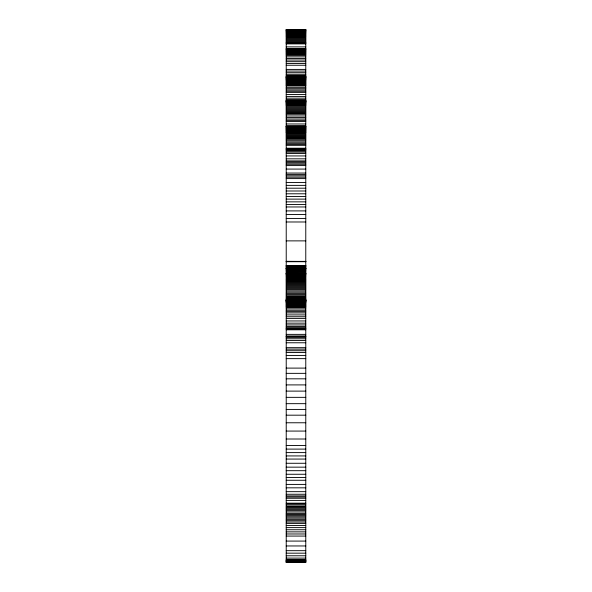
<?xml version="1.0" encoding="UTF-8"?>
<svg xmlns="http://www.w3.org/2000/svg" width="592" height="592" viewBox="0 0 592 592"><rect width="100%" height="100%" fill="white"/><g stroke="black" fill="none" stroke-linecap="round" stroke-linejoin="round"><path stroke-width="0.89" d="M286.225 29.681L305.775 29.681M286.225 29.785L305.775 29.785M286.225 29.926L305.775 29.926M286.225 30.111L305.775 30.111M286.225 30.333L305.775 30.333M286.225 30.592L305.775 30.592M286.225 30.895L305.775 30.895M286.225 31.235L305.775 31.235M286.225 31.598L305.775 31.598M286.225 31.998L305.775 31.998M286.225 32.419L305.775 32.419M286.225 32.878L305.775 32.878M286.225 33.352L305.775 33.352M286.225 33.981L305.775 33.981M286.225 34.632L305.775 34.632M286.225 35.313L305.775 35.313M286.225 36.008L305.775 36.008M286.225 36.726L305.775 36.726M286.225 37.459L305.775 37.459M286.225 38.399L305.775 38.399M286.225 39.353L305.775 39.353M286.225 40.315L305.775 40.315M286.225 41.27L305.775 41.27M286.225 42.224L305.775 42.224M286.225 42.654L305.775 42.654M286.225 43.075L305.775 43.075M286.225 43.49L305.775 43.49M286.225 43.897L305.775 43.897M286.225 46.886L305.775 46.886M286.225 48.744L305.775 48.759M286.225 48.862L305.775 48.818M286.225 49.055L305.775 49.055M286.225 49.336L305.775 49.336M286.225 49.706L305.775 49.706M286.225 50.15L305.775 50.15M286.225 50.683L305.775 50.683M286.225 51.104L305.775 51.104M286.225 51.578L305.775 51.578M286.225 52.096L305.775 52.096M286.225 52.666L305.775 52.666M286.225 53.28L305.775 53.28M286.225 53.939L305.775 53.939M286.225 54.634L305.775 54.634M286.225 55.367L305.775 55.367M286.225 56.876L305.775 56.876M286.225 58.453L305.775 58.453M286.225 60.036L305.775 60.036M286.225 61.679L305.775 61.679M286.225 63.455L305.775 63.455M286.225 65.261L305.775 65.261M286.225 69.412L305.775 69.412M286.225 71.055L305.775 71.055M286.225 72.69L305.775 72.69M286.225 74.303L305.775 74.303M286.225 75.894L305.775 75.894M305.775 76.109L286.225 76.131L305.775 76.227M286.225 76.338L305.775 76.338M286.225 76.871L305.775 76.871M286.225 77.012L305.775 77.012M286.225 77.167L305.775 77.167M286.225 77.352L305.775 77.352M286.225 77.552L305.775 77.552M286.225 77.767L305.775 77.767M286.225 78.011L305.775 78.011M286.225 78.262L305.775 78.262M286.225 78.536L305.775 78.536M286.225 78.825L305.775 78.825M286.225 79.128L305.775 79.128M286.225 79.439L305.775 79.439M286.225 79.757L305.775 79.757M286.225 80.09L305.775 80.09M286.225 80.431L305.775 80.431M286.225 80.978L305.775 80.978M286.225 81.533L305.775 81.533M286.225 82.088L305.775 82.088M286.225 82.651L305.775 82.651M286.225 83.206L305.775 83.206M286.225 83.761L305.775 83.761M286.225 84.316L305.775 84.316M286.225 84.856L305.775 84.856M286.225 85.381L305.775 85.381M286.225 85.899L305.775 85.899M286.225 87.335L305.775 87.335M286.225 88.704L305.775 88.704M286.225 90.006L305.775 90.006M286.225 91.235L305.775 91.235M286.225 92.382L305.775 92.382M286.225 94.491L305.775 94.491M286.225 96.422L305.775 96.422M286.225 98.154L305.775 98.154M286.225 99.441L305.775 99.441M286.225 100.529L305.775 100.544M286.225 100.633L305.775 100.633M286.225 100.751L305.775 100.803M286.225 100.906L305.775 100.906M286.225 101.01L305.775 101.01M286.225 101.136L305.775 101.136M286.225 101.276L305.775 101.276M286.225 101.432L305.775 101.432M286.225 101.609L305.775 101.609M286.225 101.794L305.775 101.794M286.225 102.002L305.775 102.002M286.225 102.216L305.775 102.216M286.225 102.446L305.775 102.446M286.225 102.682L305.775 102.682M286.225 103.015L305.775 103.015M286.225 103.356L305.775 103.356M286.225 103.711L305.775 103.711M286.225 104.081L305.775 104.081M286.225 104.451L305.775 104.451M286.225 104.828L305.775 104.828M286.225 105.213L305.775 105.213M286.225 105.598L305.775 105.598M286.225 106.634L305.775 106.634M286.225 107.663L305.775 107.663M286.225 108.684L305.775 108.684M286.225 109.683L305.775 109.683M286.225 110.667L305.775 110.667M286.225 111.622L305.775 111.622M286.225 112.547L305.775 112.547M286.225 113.435L305.775 113.435M286.225 114.278L305.775 114.278M286.225 115.988L305.775 115.988M286.225 117.579L305.775 117.579M286.225 119.044L305.775 119.044M286.225 120.383L305.775 120.383M286.225 121.567L305.775 121.567M286.225 123.972L305.775 123.972M286.225 125.992L305.775 126.052L286.225 126.155M286.225 126.34L305.775 126.34M286.225 126.496L305.775 126.496M286.225 126.688L305.775 126.688M286.225 126.91L305.775 126.91M286.225 127.162L305.775 127.162M286.225 127.443L305.775 127.443M286.225 127.746L305.775 127.746M286.225 128.079L305.775 128.079M286.225 128.353L305.775 128.353M286.225 128.656L305.775 128.656M286.225 128.967L305.775 128.967M286.225 129.3L305.775 129.3M286.225 129.641L305.775 129.641M286.225 129.988L305.775 129.988M286.225 130.351L305.775 130.351M286.225 130.728L305.775 130.728M286.225 131.106L305.775 131.106M286.225 131.483L305.775 131.483M286.225 131.868L305.775 131.868M286.225 132.26L305.775 132.26M286.225 132.645L305.775 132.645M286.225 133.03L305.775 133.03M286.225 133.992L305.775 133.992M286.225 134.946L305.775 134.946M286.225 135.871L305.775 135.871M286.225 136.782L305.775 136.782M286.225 137.662L305.775 137.662M286.225 138.513L305.775 138.513M286.225 139.327L305.775 139.327M286.225 140.704L305.775 140.704M286.225 141.999L305.775 141.999M286.225 143.205L305.775 143.205M286.225 144.315L305.775 144.315M286.225 145.329L305.775 145.329M286.225 148.222L305.775 148.222M286.225 148.881L305.775 148.881M286.225 149.066L305.775 149.066M286.225 149.48L305.775 149.48M286.225 150.131L305.775 150.131M286.225 151.019L305.775 151.019M286.225 152.122L305.775 152.122M286.225 153.454L305.775 153.454M286.225 155.933L305.775 155.933M286.225 158.826L305.775 158.826M286.225 160.898L305.775 160.898M286.225 161.919L305.775 161.919M286.225 163.015L305.775 163.015M286.225 164.265L305.775 164.265M286.225 165.575L305.775 165.575M286.225 169.083L305.775 169.083M286.225 173.049L305.775 173.049M286.225 174.411L305.775 174.411M286.225 175.809L305.775 175.809M286.225 177.193L305.775 177.193M286.225 178.592L305.775 178.592M286.225 182.528L305.775 182.528M286.225 185.377L305.775 185.377M286.225 188.204L305.775 188.204M286.225 190.994L305.775 190.994M286.225 193.784L305.775 193.784M286.225 196.5L305.775 196.5M286.225 199.127L305.775 199.127M286.225 201.857L305.775 201.857M286.225 204.477L305.775 204.477M286.225 206.963L305.775 206.963M286.225 210.9L305.775 210.9M286.225 214.556L305.775 214.556M286.225 218.441L305.775 218.441M286.225 221.985L305.775 221.985M286.225 240.877L305.775 240.877M305.775 261.383L286.225 261.383L305.775 261.501M286.225 261.59L305.775 261.546M286.225 261.686L305.775 261.708M286.225 265.608L305.775 265.66M286.225 265.764L305.775 265.764M286.225 265.904L305.775 265.904M286.225 266.237L305.775 266.237M286.225 266.703L305.775 266.703M286.225 267.303L305.775 267.303M305.775 267.984L286.225 268.035L305.775 268.139M286.225 268.183L305.775 268.243M286.225 268.361L305.775 268.398M286.225 268.524L305.775 268.524M286.225 268.664L305.775 268.664M286.225 268.827L305.775 268.827M286.225 269.249L305.775 269.249M286.225 269.708L305.775 269.708M286.225 270.196L305.775 270.196M286.225 270.714L305.775 270.714M286.225 271.254L305.775 271.254M286.225 272.128L305.775 272.128M286.225 273.03L305.775 273.03M286.225 273.704L305.775 273.689M286.225 273.837L305.775 273.837M286.225 274.037L305.775 274.037M286.225 274.296L305.775 274.296M286.225 274.599L305.775 274.599M286.225 275.236L305.775 275.236M286.225 275.946L305.775 275.946M286.225 276.73L305.775 276.73M286.225 277.581L305.775 277.581M286.225 278.499L305.775 278.499M286.225 279.269L305.775 279.269M286.225 280.083L305.775 280.083M286.225 280.934L305.775 280.934M286.225 281.822L305.775 281.822M286.225 282.747L305.775 282.747M286.225 283.694L305.775 283.694M286.225 284.656L305.775 284.656M286.225 285.633L305.775 285.633M286.225 286.632L305.775 286.632M286.225 287.631L305.775 287.631M286.225 288.644L305.775 288.644M286.225 289.651L305.775 289.651M286.225 290.909L305.775 290.909M286.225 292.159L305.775 292.159M286.225 293.388L305.775 293.388M286.225 294.594L305.775 294.594M286.225 295.763L305.775 295.763M286.225 296.607L305.775 296.607M286.225 297.413L305.775 297.413M286.225 298.198L305.775 298.198M286.225 298.938L305.775 298.938M286.225 299.641L305.775 299.641M286.225 299.781L305.775 299.789M286.225 299.885L305.775 299.885M286.225 299.989L305.775 299.989M286.225 300.137L305.775 300.137M286.225 300.322L305.775 300.322M286.225 300.418L305.775 300.418M286.225 300.529L305.775 300.529M286.225 300.647L305.775 300.647M286.225 300.788L305.775 300.788M286.225 300.936L305.775 300.936M286.225 301.099L305.775 301.099M286.225 301.269L305.775 301.269M286.225 301.454L305.775 301.454M286.225 301.646L305.775 301.646M286.225 301.846L305.775 301.846M286.225 302.053L305.775 302.053M286.225 302.268L305.775 302.268M286.225 302.482L305.775 302.482M286.225 302.963L305.775 302.963M286.225 303.452L305.775 303.452M286.225 303.948L305.775 303.948M286.225 304.443L305.775 304.443M286.225 304.947L305.775 304.947M286.225 305.442L305.775 305.442M286.225 305.938L305.775 305.938M286.225 306.419L305.775 306.419M286.225 306.9L305.775 306.9M286.225 307.366L305.775 307.366M286.225 308.846L305.775 308.846M286.225 310.275L305.775 310.275M286.225 311.629L305.775 311.629M286.225 312.909L305.775 312.909M286.225 314.907L305.775 314.907M286.225 316.75L305.775 316.75M286.225 318.407L305.775 318.407M286.225 320.953L305.775 320.953M286.225 323.151L305.775 323.151M286.225 324.949L305.775 324.949M286.225 326.451L305.775 326.451M286.225 327.65L305.775 327.65M286.225 328.449L305.775 328.449M286.225 328.893L305.775 328.893M286.225 328.974L305.775 328.974M286.225 329.788L305.775 329.788M286.225 334.369L305.775 334.369M286.225 336.123L305.775 336.086M286.225 336.308L305.775 336.308M286.225 336.508L305.775 336.508M286.225 337.418L305.775 337.418M286.225 338.779L305.775 338.779M286.225 340.541L305.775 340.541M286.225 342.768L305.775 342.768M286.225 347.667L305.775 347.667M286.225 349.132L305.775 349.132M286.225 350.73L305.775 350.73M286.225 352.462L305.775 352.462M286.225 355.429L305.775 355.429M286.225 358.634L305.775 358.634M286.225 368.106L305.775 368.106M286.225 373.352L305.775 373.352M286.225 378.821L305.775 378.821M286.225 384.904L305.775 384.904M286.225 391.112L305.775 391.112M286.225 397.35L305.775 397.35M286.225 403.67L305.775 403.67M286.225 409.427L305.775 409.427M286.225 415.184L305.775 415.184M286.225 422.769L305.775 422.769M286.225 431.072L305.775 431.072M286.225 439.012L305.775 439.012M286.225 445.465L305.775 445.465M286.225 449.106L305.775 449.106M286.225 452.599L305.775 452.599M286.225 455.921L305.775 455.921M286.225 459.066L305.775 459.066M286.225 463.277L305.775 463.277M286.225 467.155L305.775 467.155M286.225 470.684L305.775 470.684M286.225 474.266L305.775 474.266M286.225 477.47L305.775 477.47M286.225 480.275L305.775 480.275M286.225 484.411L305.775 484.411M286.225 487.823L305.775 487.823M286.225 491.663L305.775 491.663M286.225 494.253L305.775 494.253M286.225 495.933L305.775 495.933M286.225 497.014L305.775 497.014M286.225 498.257L305.775 498.257M286.225 500.403L305.775 500.403M286.225 503.178L305.775 503.178M286.225 503.992L305.775 503.992M286.225 505.08L305.775 505.08M286.225 506.434L305.775 506.434M286.225 507.292L305.775 507.292M286.225 508.276L305.775 508.276M286.225 509.386L305.775 509.386M286.225 510.615L305.775 510.615M286.225 511.962L305.775 511.962M286.225 513.405L305.775 513.405M286.225 514.492L305.775 514.492M286.225 515.632L305.775 515.632M286.225 516.823L305.775 516.823M286.225 518.067L305.775 518.067M286.225 519.354L305.775 519.354M286.225 520.671L305.775 520.671M286.225 522.026L305.775 522.026M286.225 523.402L305.775 523.402M286.225 525.496L305.775 525.496M286.225 527.613L305.775 527.613M286.225 529.744L305.775 529.744M286.225 531.868L305.775 531.868M286.225 533.977L305.775 533.977M286.225 536.071L305.775 536.071M286.225 541.081L305.775 541.081M286.225 545.957L305.775 545.957M286.225 550.678L305.775 550.678M286.225 553.172L305.775 553.172M286.225 555.77L305.775 555.77M286.225 558.108L305.775 558.108M286.225 559.706L305.775 559.706M286.225 559.951L305.775 559.951M286.225 560.195L305.775 560.195M286.225 560.454L305.775 560.454M286.225 560.72L305.775 560.72M286.225 560.994L305.775 560.994M286.225 561.275L305.775 561.275M286.225 561.564L305.775 561.564M286.225 561.852L305.775 561.949M286.225 561.978L305.775 562.045L286.225 562.134M286.225 562.304L305.775 562.267L305.775 29.6L286.225 29.622L286.225 562.341L305.775 562.4M305.775 273.474L286.225 273.4L305.775 273.474"/></g></svg>
